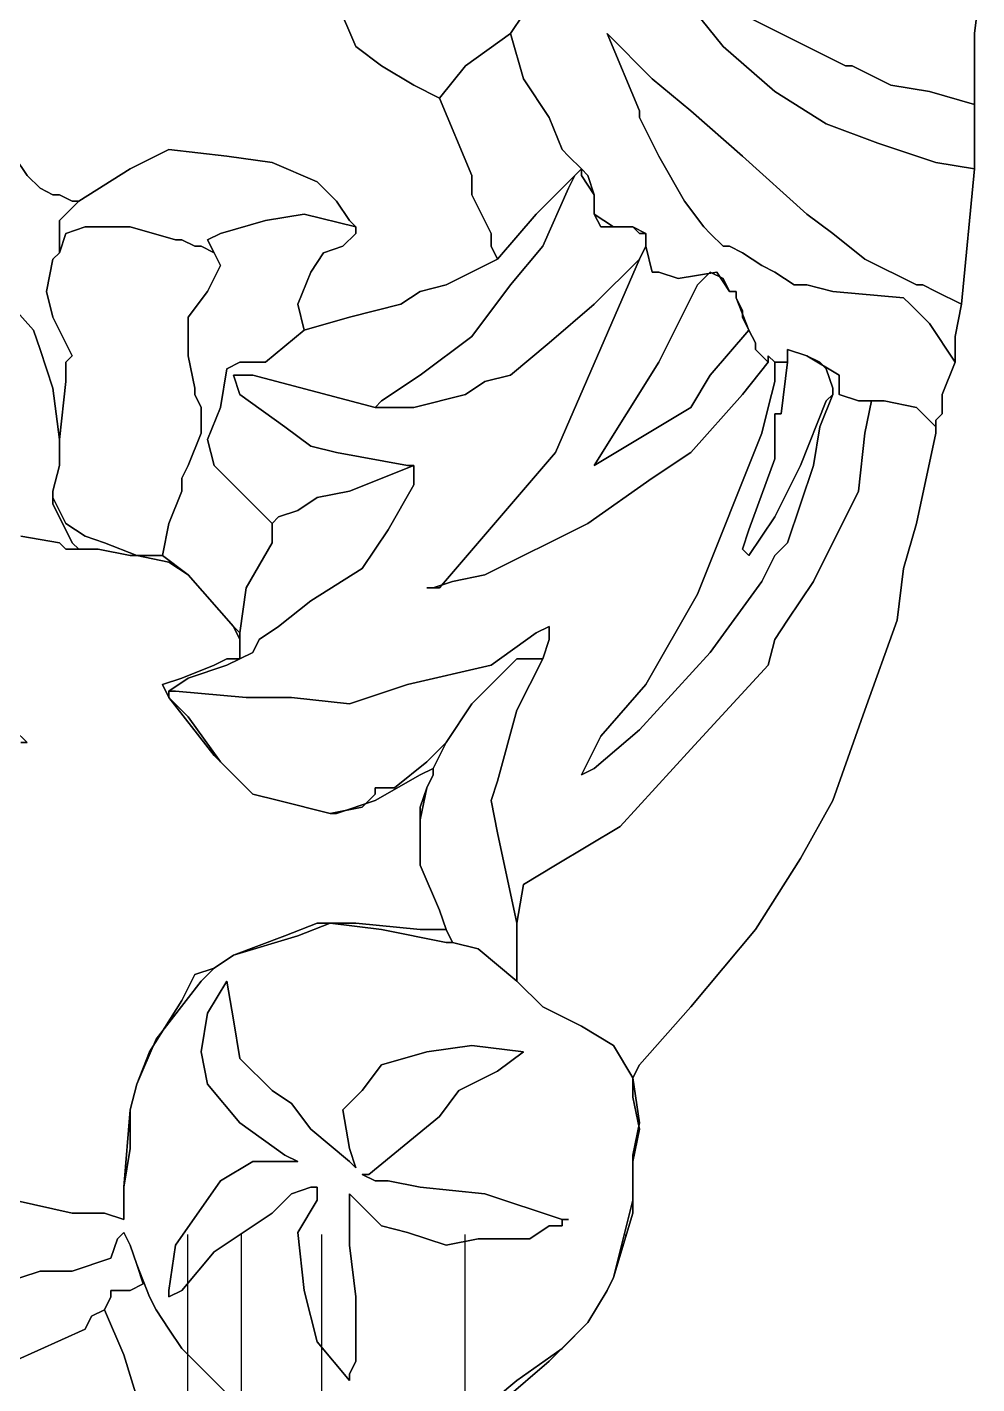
# Model space of a CAD drawing. Header units: millimetres. Extents: x 4238 to 14021, y -44 to 5418.
# Drawn here: x 12920.3 to 12964.3, y 1405.9 to 1468.8 of the extents above; entities that cross this region are included whole.
import ezdxf

# ---------------------------------------------------------------- set-up
doc = ezdxf.new("R2010")
doc.units = ezdxf.units.MM
doc.layers.add('cad-block.com', color=250, linetype='Continuous')

# ---------------------------------------------------------------- blocks, each defined once
blk = doc.blocks.new('Street light 3_side_cad-block.com')
at = {"color": 0}
for p, q in [((0.074, 351.096), (-0.224, 348.707)), ((-0.224, 348.707), (-0.224, 345.423)), ((-0.224, 345.423), (-0.224, 344.528)), ((-0.224, 344.528), (-0.224, 342.438)), ((-0.224, 342.438), (-0.821, 336.168)), ((-0.821, 336.168), (-1.12, 334.675)), ((-1.12, 334.675), (-1.12, 333.481)), ((-1.12, 333.481), (-1.717, 331.989)), ((-1.717, 331.989), (-1.717, 331.093)), ((-1.717, 331.093), (-2.015, 330.794)), ((-2.015, 330.794), (-2.015, 330.496)), ((-2.015, 330.197), (-2.911, 326.017)), ((-2.015, 330.496), (-2.015, 330.197)), ((-2.911, 326.017), (-3.508, 323.928)), ((-3.508, 323.928), (-3.807, 321.539)), ((-3.807, 321.539), (-5.3, 317.36)), ((-5.3, 317.36), (-6.792, 313.18)), ((-6.792, 313.18), (-8.285, 310.493)), ((-8.285, 310.493), (-10.375, 307.209)), ((-10.375, 307.209), (-13.36, 303.626)), ((-13.36, 303.626), (-15.749, 300.939)), ((-15.749, 300.939), (-16.047, 300.342)), ((-16.047, 300.342), (-16.047, 299.446)), ((-16.047, 299.446), (-15.749, 297.954)), ((-15.749, 297.954), (-16.047, 296.461)), ((-16.047, 296.461), (-16.047, 294.073)), ((-16.047, 294.073), (-16.943, 291.087)), ((-16.943, 291.087), (-17.242, 290.49)), ((-17.242, 290.49), (-18.137, 288.997)), ((-18.137, 288.997), (-19.929, 287.206)), ((-19.929, 287.206), (-22.018, 285.415))]:
    blk.add_line(p, q, dxfattribs=at)
for points in [[(-44.708, 343.035), (-44.111, 342.139), (-43.514, 341.542), (-42.917, 341.244), (-42.618, 341.244), (-42.021, 340.945), (-41.723, 340.945), (-39.334, 342.438), (-37.543, 343.333), (-34.856, 343.035), (-32.766, 342.736), (-30.676, 341.841), (-29.781, 340.945), (-29.184, 340.049), (-28.885, 339.751), (-28.885, 339.452), (-29.482, 338.855), (-30.378, 338.557), (-30.975, 337.661), (-31.572, 336.168), (-31.273, 334.974), (-29.184, 335.571), (-26.795, 336.168), (-25.9, 336.765), (-24.705, 337.064), (-22.317, 338.258), (-22.615, 338.855), (-22.615, 339.452), (-23.213, 340.646), (-23.511, 341.244), (-23.511, 341.542), (-23.511, 342.139), (-25.004, 345.722), (-26.198, 346.319), (-27.691, 347.215), (-28.885, 348.11), (-29.781, 350.2)], [(-21.123, 349.603), (-21.72, 348.707), (-21.123, 346.618), (-19.929, 344.826), (-19.331, 343.333), (-19.033, 343.035), (-18.436, 342.438), (-18.137, 342.139), (-17.839, 341.244), (-17.839, 340.348), (-16.943, 339.751), (-16.047, 339.751), (-15.45, 339.452), (-15.45, 338.855), (-15.152, 337.661), (-14.853, 337.661), (-13.957, 337.362), (-12.166, 337.661), (-11.569, 336.765), (-11.271, 336.765), (-11.271, 336.467), (-10.972, 335.87), (-10.972, 335.571), (-10.673, 334.974), (-10.375, 334.377), (-10.375, 334.078), (-9.778, 333.481), (-9.778, 333.78), (-9.479, 333.481), (-8.882, 333.481), (-8.882, 334.078), (-7.986, 333.78), (-6.494, 332.884), (-6.494, 332.287), (-6.494, 331.989), (-5.598, 331.69), (-5.001, 331.69), (-4.404, 331.69), (-2.911, 331.391), (-2.015, 330.496), (-2.015, 330.794), (-1.717, 331.093), (-1.717, 331.989), (-1.12, 333.481), (-2.314, 335.273), (-3.21, 336.168), (-3.508, 336.467), (-6.792, 336.765), (-7.986, 337.064), (-8.584, 337.064), (-9.479, 337.661), (-10.076, 337.96), (-10.972, 338.557), (-11.569, 338.855), (-11.868, 338.855), (-12.465, 339.452), (-12.763, 339.751), (-13.659, 340.945), (-14.853, 343.035), (-15.45, 344.229), (-15.749, 344.826), (-15.749, 345.125), (-17.242, 348.707), (-15.152, 346.618), (-13.36, 345.125), (-10.972, 343.035), (-7.986, 340.348), (-6.792, 339.452), (-5.3, 338.258), (-2.911, 337.064), (-2.613, 337.064), (-2.015, 336.765), (-0.821, 336.168), (-0.224, 342.438), (-2.015, 342.736), (-4.702, 343.632), (-7.091, 344.528), (-9.479, 346.02), (-11.868, 348.11), (-14.256, 351.096)], [(-11.569, 349.902), (-7.986, 348.11), (-6.195, 347.215), (-5.897, 347.215), (-5.3, 346.916), (-4.105, 346.319), (-2.314, 346.02), (-0.224, 345.423), (-0.224, 348.707), (0.074, 351.096)], [(-27.691, 354.081), (-27.691, 354.977), (-27.094, 356.47), (-28.586, 355.574), (-29.482, 352.887), (-29.781, 350.2), (-28.885, 348.11), (-27.691, 347.215), (-26.198, 346.319), (-25.004, 345.722), (-23.81, 347.215), (-21.72, 348.707), (-21.123, 349.603), (-20.824, 349.603), (-24.108, 350.2), (-25.9, 350.797), (-27.392, 352.589), (-27.691, 354.081), (-27.691, 354.081)], [(-28.586, 355.574), (-29.482, 352.887), (-29.781, 350.2), (-28.885, 348.11), (-27.691, 347.215), (-26.198, 346.319), (-25.004, 345.722)], [(-0.224, 345.423), (-2.314, 346.02), (-4.105, 346.319), (-5.3, 346.916), (-5.897, 347.215), (-6.195, 347.215), (-7.986, 348.11), (-11.569, 349.902), (-14.256, 351.693), (-14.555, 351.991), (-14.256, 351.096), (-11.868, 348.11), (-9.479, 346.02), (-7.091, 344.528), (-4.702, 343.632), (-2.015, 342.736), (-0.224, 342.438)], [(-14.256, 351.693), (-14.555, 351.991), (-14.256, 351.096), (-11.868, 348.11), (-9.479, 346.02), (-7.091, 344.528), (-4.702, 343.632), (-2.015, 342.736), (-0.224, 342.438), (-0.224, 344.528), (-0.224, 345.423), (-2.314, 346.02), (-4.105, 346.319), (-5.3, 346.916), (-5.897, 347.215), (-6.195, 347.215), (-7.986, 348.11), (-11.569, 349.902), (-14.256, 351.693), (-14.256, 351.693)], [(0.074, 351.096), (-0.224, 348.707), (-0.224, 345.423)], [(-20.824, 349.603), (-21.123, 349.603), (-21.72, 348.707)], [(-21.72, 348.707), (-23.81, 347.215), (-25.004, 345.722)], [(-25.004, 345.722), (-23.511, 342.139), (-23.511, 341.542), (-23.511, 341.244), (-23.213, 340.646), (-22.615, 339.452), (-22.615, 338.855), (-22.317, 338.258), (-20.526, 340.348), (-18.734, 342.139), (-18.436, 342.438), (-19.033, 343.035), (-19.331, 343.333), (-19.929, 344.826), (-21.123, 346.618), (-21.72, 348.707), (-23.81, 347.215), (-25.004, 345.722), (-25.004, 345.722)], [(-18.436, 342.438), (-19.033, 343.035), (-19.331, 343.333), (-19.929, 344.826), (-21.123, 346.618), (-21.72, 348.707)], [(-0.821, 336.168), (-2.015, 336.765), (-2.613, 337.064), (-2.911, 337.064), (-5.3, 338.258), (-6.792, 339.452), (-7.986, 340.348), (-10.972, 343.035), (-13.36, 345.125), (-15.152, 346.618), (-17.242, 348.707), (-15.749, 345.125), (-15.749, 344.826), (-15.45, 344.229), (-14.853, 343.035), (-13.659, 340.945), (-12.763, 339.751), (-12.465, 339.452), (-11.868, 338.855), (-11.569, 338.855), (-10.972, 338.557), (-10.076, 337.96), (-9.479, 337.661), (-8.584, 337.064), (-7.986, 337.064), (-6.792, 336.765), (-3.508, 336.467), (-3.21, 336.168), (-2.314, 335.273), (-1.12, 333.481)], [(-2.314, 335.273), (-1.12, 333.481), (-1.12, 334.675), (-0.821, 336.168), (-2.015, 336.765), (-2.613, 337.064), (-2.911, 337.064), (-5.3, 338.258), (-6.792, 339.452), (-7.986, 340.348), (-10.972, 343.035), (-13.36, 345.125), (-15.152, 346.618), (-17.242, 348.707), (-15.749, 345.125), (-15.749, 344.826), (-15.45, 344.229), (-14.853, 343.035), (-13.659, 340.945), (-12.763, 339.751), (-12.465, 339.452), (-11.868, 338.855), (-11.569, 338.855), (-10.972, 338.557), (-10.076, 337.96), (-9.479, 337.661), (-8.584, 337.064), (-7.986, 337.064), (-6.792, 336.765), (-3.508, 336.467), (-3.21, 336.168), (-2.314, 335.273), (-2.314, 335.273)], [(-41.723, 340.945), (-42.021, 340.945), (-42.618, 341.244), (-42.917, 341.244), (-43.514, 341.542), (-44.111, 342.139), (-44.708, 343.035), (-46.201, 345.423), (-47.097, 345.722), (-47.694, 344.826), (-48.589, 343.333), (-49.186, 340.348), (-48.589, 339.751)], [(-46.5, 337.96), (-43.813, 334.974), (-43.514, 334.078), (-42.917, 332.287), (-42.618, 329.899), (-42.32, 332.586), (-42.32, 333.481), (-42.021, 333.78), (-42.917, 335.571), (-43.215, 336.765), (-42.917, 338.258), (-42.618, 338.557), (-42.618, 340.049), (-41.723, 340.945), (-42.021, 340.945), (-42.618, 341.244), (-42.917, 341.244), (-43.514, 341.542), (-44.111, 342.139), (-44.708, 343.035)], [(-25.004, 345.722), (-23.511, 342.139), (-23.511, 341.542), (-23.511, 341.244), (-23.213, 340.646), (-22.615, 339.452), (-22.615, 338.855), (-22.317, 338.258)], [(-0.224, 345.423), (-0.224, 344.528), (-0.224, 342.438)], [(-34.856, 343.035), (-37.543, 343.333), (-39.334, 342.438), (-41.723, 340.945), (-42.618, 340.049), (-42.618, 338.557), (-42.32, 339.452), (-41.424, 339.751), (-39.334, 339.751), (-37.244, 339.154), (-36.946, 339.154), (-36.349, 338.855), (-36.05, 338.855), (-35.453, 338.557), (-35.752, 339.154), (-35.155, 339.452), (-33.065, 340.049), (-31.273, 340.348), (-28.885, 339.751), (-29.184, 340.049), (-29.781, 340.945), (-30.676, 341.841), (-32.766, 342.736), (-34.856, 343.035), (-34.856, 343.035)], [(-28.885, 339.751), (-29.184, 340.049), (-29.781, 340.945), (-30.676, 341.841), (-32.766, 342.736), (-34.856, 343.035), (-37.543, 343.333), (-39.334, 342.438), (-41.723, 340.945)], [(-20.227, 338.855), (-19.033, 341.542), (-18.734, 342.139), (-20.526, 340.348), (-22.317, 338.258), (-24.705, 337.064), (-25.9, 336.765), (-26.795, 336.168), (-29.184, 335.571), (-31.273, 334.974), (-33.065, 333.481), (-34.259, 333.481), (-34.856, 333.183), (-35.155, 331.391), (-35.752, 329.899), (-35.453, 328.704), (-34.259, 327.51), (-33.065, 326.316), (-32.766, 326.017), (-32.468, 326.316), (-31.572, 326.615), (-30.676, 327.212), (-29.184, 327.51), (-26.198, 328.704), (-26.497, 328.704), (-29.781, 329.302), (-30.975, 329.6), (-32.169, 330.496), (-34.259, 331.989), (-34.557, 332.884), (-33.662, 332.884), (-27.989, 331.391), (-27.691, 331.69), (-25.9, 332.884), (-23.511, 334.675), (-21.72, 337.064), (-20.227, 338.855), (-20.227, 338.855)], [(-15.45, 339.154), (-15.45, 339.452), (-15.749, 339.452), (-16.047, 339.751), (-17.54, 339.751), (-17.839, 340.348), (-17.839, 341.244), (-18.436, 342.139), (-18.436, 342.438), (-18.734, 342.139), (-19.033, 341.542), (-20.227, 338.855), (-21.72, 337.064), (-23.511, 334.675), (-25.9, 332.884), (-27.691, 331.69), (-27.989, 331.391), (-26.198, 331.391), (-23.81, 331.989), (-22.914, 332.586), (-21.72, 332.884), (-19.929, 334.377), (-17.839, 336.168), (-15.749, 338.258), (-15.45, 338.855), (-15.45, 339.154), (-15.45, 339.154)], [(-18.734, 342.139), (-19.033, 341.542), (-20.227, 338.855), (-21.72, 337.064), (-23.511, 334.675), (-25.9, 332.884), (-27.691, 331.69), (-27.989, 331.391)], [(-22.317, 338.258), (-20.526, 340.348), (-18.734, 342.139)], [(-18.436, 342.438), (-18.734, 342.139)], [(-17.839, 341.244), (-18.137, 342.139), (-18.436, 342.438)], [(-17.839, 341.244), (-18.436, 342.139), (-18.436, 342.438)], [(-18.436, 342.438), (-18.436, 342.139), (-17.839, 341.244), (-18.137, 342.139), (-18.436, 342.438), (-18.436, 342.438)], [(-0.224, 342.438), (-0.821, 336.168)], [(-42.618, 338.557), (-42.618, 340.049), (-41.723, 340.945)], [(-17.839, 340.348), (-17.839, 341.244)], [(-44.41, 325.42), (-42.618, 325.122), (-42.32, 324.823), (-41.723, 324.823), (-42.021, 325.122), (-42.32, 325.719), (-42.917, 326.913), (-42.917, 327.212), (-42.917, 327.51), (-42.618, 328.704), (-42.618, 329.899), (-42.917, 332.287), (-43.514, 334.078), (-43.813, 334.974), (-46.5, 337.96)], [(-29.482, 338.855), (-28.885, 339.452), (-28.885, 339.751), (-31.273, 340.348), (-33.065, 340.049), (-35.155, 339.452), (-35.752, 339.154), (-35.453, 338.557), (-35.155, 337.96), (-35.752, 336.765), (-36.647, 335.571), (-36.647, 333.78), (-36.349, 332.287), (-36.349, 331.989), (-36.05, 331.391), (-36.05, 330.197), (-36.647, 328.704), (-36.946, 328.107), (-36.946, 327.51), (-37.543, 326.017), (-37.842, 324.525), (-36.647, 323.629), (-34.557, 321.241), (-34.259, 320.942), (-33.96, 323.032), (-32.766, 325.122), (-32.766, 325.719), (-32.766, 326.017), (-33.065, 326.316), (-34.259, 327.51), (-35.453, 328.704), (-35.752, 329.899), (-35.155, 331.391), (-34.856, 333.183), (-34.259, 333.481), (-33.065, 333.481), (-31.273, 334.974), (-31.572, 336.168), (-30.975, 337.661), (-30.378, 338.557), (-29.482, 338.855), (-29.482, 338.855)], [(-35.453, 338.557), (-35.752, 339.154), (-35.155, 339.452), (-33.065, 340.049), (-31.273, 340.348), (-28.885, 339.751)], [(-16.047, 339.751), (-17.54, 339.751), (-17.839, 340.348)], [(-16.047, 339.751), (-16.943, 339.751), (-17.839, 340.348)], [(-16.943, 339.751), (-17.839, 340.348), (-17.54, 339.751), (-16.047, 339.751), (-16.943, 339.751), (-16.943, 339.751)], [(-48.589, 339.751), (-47.992, 339.154), (-46.5, 337.96), (-43.813, 334.974), (-43.514, 334.078), (-42.917, 332.287), (-42.618, 329.899)], [(-35.155, 337.96), (-35.453, 338.557), (-36.05, 338.855), (-36.349, 338.855), (-36.946, 339.154), (-37.244, 339.154), (-39.334, 339.751), (-41.424, 339.751), (-42.32, 339.452), (-42.618, 338.557), (-42.917, 338.258), (-43.215, 336.765), (-42.917, 335.571), (-42.021, 333.78), (-42.32, 333.481), (-42.32, 332.586), (-42.618, 329.899), (-42.618, 328.704), (-42.917, 327.51), (-42.917, 327.212), (-42.32, 326.017), (-41.424, 325.42), (-40.529, 325.122), (-39.036, 324.525), (-37.842, 324.525), (-37.543, 326.017), (-36.946, 327.51), (-36.946, 328.107), (-36.647, 328.704), (-36.05, 330.197), (-36.05, 331.391), (-36.349, 331.989), (-36.349, 332.287), (-36.647, 333.78), (-36.647, 335.571), (-35.752, 336.765), (-35.155, 337.96), (-35.155, 337.96)], [(-35.453, 338.557), (-36.05, 338.855), (-36.349, 338.855), (-36.946, 339.154), (-37.244, 339.154), (-39.334, 339.751), (-41.424, 339.751), (-42.32, 339.452), (-42.618, 338.557)], [(-31.273, 334.974), (-31.572, 336.168), (-30.975, 337.661), (-30.378, 338.557), (-29.482, 338.855), (-28.885, 339.452), (-28.885, 339.751)], [(-15.45, 339.452), (-16.047, 339.751)], [(-15.45, 339.452), (-15.749, 339.452), (-16.047, 339.751)], [(-15.749, 339.452), (-15.45, 339.452), (-16.047, 339.751), (-15.749, 339.452), (-15.749, 339.452)], [(-15.45, 338.855), (-15.45, 339.452)], [(-15.45, 338.855), (-15.45, 339.154), (-15.45, 339.452)], [(-15.45, 339.452), (-15.45, 339.154), (-15.45, 338.855), (-15.45, 339.452), (-15.45, 339.452)], [(-15.152, 337.661), (-15.45, 338.855), (-15.749, 338.258), (-19.63, 329.302), (-25.004, 323.032), (-25.601, 323.032), (-25.302, 323.032), (-24.407, 323.331), (-22.914, 323.629), (-18.137, 326.017), (-15.152, 328.107), (-13.36, 329.302), (-10.972, 331.989), (-9.778, 333.481), (-10.375, 334.078), (-10.375, 334.377), (-10.673, 334.974), (-12.465, 332.884), (-13.36, 331.391), (-17.839, 328.704), (-14.853, 333.481), (-13.062, 337.064), (-12.465, 337.661), (-11.868, 337.362), (-11.569, 336.765), (-12.166, 337.661), (-13.957, 337.362), (-14.853, 337.661), (-15.152, 337.661), (-15.152, 337.661)], [(-15.749, 338.258), (-15.45, 338.855)], [(-11.569, 336.765), (-12.166, 337.661), (-13.957, 337.362), (-14.853, 337.661), (-15.152, 337.661), (-15.45, 338.855)], [(-42.618, 338.557), (-42.917, 338.258), (-43.215, 336.765), (-42.917, 335.571), (-42.021, 333.78), (-42.32, 333.481), (-42.32, 332.586), (-42.618, 329.899)], [(-37.842, 324.525), (-37.543, 326.017), (-36.946, 327.51), (-36.946, 328.107), (-36.647, 328.704), (-36.05, 330.197), (-36.05, 331.391), (-36.349, 331.989), (-36.349, 332.287), (-36.647, 333.78), (-36.647, 335.571), (-35.752, 336.765), (-35.155, 337.96), (-35.453, 338.557)], [(-6.494, 332.884), (-7.986, 333.78), (-7.389, 333.481), (-7.091, 333.183), (-6.792, 332.287), (-6.792, 331.989), (-7.389, 330.496), (-7.688, 328.704), (-8.882, 325.122), (-9.479, 324.525), (-10.076, 323.331), (-12.465, 320.046), (-15.749, 316.464), (-17.839, 314.673), (-18.436, 314.374), (-17.54, 316.165), (-15.45, 318.554), (-13.062, 322.733), (-10.076, 330.197), (-9.778, 331.391), (-9.479, 332.586), (-9.479, 333.481), (-9.778, 333.78), (-9.778, 333.481), (-10.972, 331.989), (-13.36, 329.302), (-15.152, 328.107), (-18.137, 326.017), (-22.914, 323.629), (-24.407, 323.331), (-25.302, 323.032), (-25.601, 323.032), (-25.004, 323.032), (-19.63, 329.302), (-15.749, 338.258), (-17.839, 336.168), (-19.929, 334.377), (-21.72, 332.884), (-22.914, 332.586), (-23.81, 331.989), (-26.198, 331.391), (-27.989, 331.391), (-33.662, 332.884), (-34.557, 332.884), (-34.259, 331.989), (-32.169, 330.496), (-30.975, 329.6), (-29.781, 329.302), (-26.497, 328.704), (-26.198, 328.704), (-26.198, 327.809), (-27.392, 325.719), (-28.586, 323.928), (-30.975, 322.435), (-32.468, 321.241), (-33.363, 320.644), (-33.662, 320.046), (-34.259, 319.748), (-34.856, 319.449), (-36.647, 318.852), (-37.543, 318.255), (-37.244, 318.255), (-33.96, 317.957), (-31.871, 317.957), (-29.184, 317.658), (-26.497, 318.554), (-22.615, 319.449), (-20.526, 320.942), (-19.929, 321.241), (-19.929, 320.644), (-20.227, 319.748), (-21.421, 317.36), (-22.317, 314.075), (-22.615, 313.18), (-22.317, 311.687), (-21.421, 307.507), (-21.123, 309.299), (-19.63, 310.194), (-16.644, 311.986), (-13.36, 315.568), (-9.778, 319.449), (-9.479, 320.644), (-8.882, 321.539), (-7.688, 323.331), (-5.598, 327.51), (-5.3, 330.197), (-5.001, 331.69), (-5.598, 331.69), (-6.494, 331.989), (-6.494, 332.287), (-6.494, 332.884), (-6.494, 332.884)], [(-22.317, 338.258), (-24.705, 337.064), (-25.9, 336.765), (-26.795, 336.168), (-29.184, 335.571), (-31.273, 334.974)], [(-27.989, 331.391), (-26.198, 331.391), (-23.81, 331.989), (-22.914, 332.586), (-21.72, 332.884), (-19.929, 334.377), (-17.839, 336.168), (-15.749, 338.258)], [(-9.778, 333.481), (-10.972, 331.989), (-13.36, 329.302), (-15.152, 328.107), (-18.137, 326.017), (-22.914, 323.629), (-24.407, 323.331), (-25.302, 323.032), (-25.601, 323.032), (-25.004, 323.032), (-19.63, 329.302), (-15.749, 338.258)], [(-11.569, 336.765), (-11.868, 337.362), (-12.465, 337.661), (-13.062, 337.064), (-14.853, 333.481), (-17.839, 328.704), (-13.36, 331.391), (-12.465, 332.884), (-10.673, 334.974)], [(-10.673, 334.974), (-11.271, 336.467), (-11.271, 336.765), (-11.569, 336.765), (-11.868, 337.362), (-12.465, 337.661), (-13.062, 337.064), (-14.853, 333.481), (-17.839, 328.704), (-13.36, 331.391), (-12.465, 332.884), (-10.673, 334.974), (-10.673, 334.974)], [(-11.271, 336.765), (-11.569, 336.765)], [(-10.673, 334.974), (-10.972, 335.571), (-10.972, 335.87), (-11.271, 336.467), (-11.271, 336.765)], [(-10.673, 334.974), (-11.271, 336.467), (-11.271, 336.765)], [(-11.271, 336.467), (-10.673, 334.974), (-10.972, 335.571), (-10.972, 335.87), (-11.271, 336.467), (-11.271, 336.765), (-11.271, 336.467), (-11.271, 336.467)], [(-0.821, 336.168), (-1.12, 334.675), (-1.12, 333.481)], [(-32.766, 326.017), (-33.065, 326.316), (-34.259, 327.51), (-35.453, 328.704), (-35.752, 329.899), (-35.155, 331.391), (-34.856, 333.183), (-34.259, 333.481), (-33.065, 333.481), (-31.273, 334.974)], [(-9.778, 333.481), (-10.375, 334.078), (-10.375, 334.377), (-10.673, 334.974)], [(-7.389, 333.481), (-7.986, 333.78), (-8.882, 334.078), (-8.882, 333.481), (-9.181, 331.093), (-9.479, 331.093), (-9.479, 330.794), (-9.479, 330.197), (-9.479, 329.003), (-10.673, 325.719), (-10.972, 324.823), (-10.673, 324.525), (-9.479, 326.316), (-8.285, 328.704), (-7.091, 331.69), (-6.792, 331.989), (-6.792, 332.287), (-7.091, 333.183), (-7.389, 333.481), (-7.389, 333.481)], [(-9.479, 333.481), (-9.778, 333.78), (-9.778, 333.481)], [(-7.986, 333.78), (-8.882, 334.078), (-8.882, 333.481)], [(-6.792, 331.989), (-6.792, 332.287), (-7.091, 333.183), (-7.389, 333.481), (-7.986, 333.78)], [(-5.001, 331.69), (-5.598, 331.69), (-6.494, 331.989), (-6.494, 332.287), (-6.494, 332.884), (-7.986, 333.78)], [(-6.792, 331.989), (-7.389, 330.496), (-7.688, 328.704), (-8.882, 325.122), (-9.479, 324.525), (-10.076, 323.331), (-12.465, 320.046), (-15.749, 316.464), (-17.839, 314.673), (-18.436, 314.374), (-17.54, 316.165), (-15.45, 318.554), (-13.062, 322.733), (-10.076, 330.197), (-9.778, 331.391), (-9.479, 332.586), (-9.479, 333.481)], [(-8.882, 333.481), (-9.479, 333.481), (-9.479, 332.586), (-9.778, 331.391), (-10.076, 330.197), (-13.062, 322.733), (-15.45, 318.554), (-17.54, 316.165), (-18.436, 314.374), (-17.839, 314.673), (-15.749, 316.464), (-12.465, 320.046), (-10.076, 323.331), (-9.479, 324.525), (-8.882, 325.122), (-7.688, 328.704), (-7.389, 330.496), (-6.792, 331.989), (-7.091, 331.69), (-8.285, 328.704), (-9.479, 326.316), (-10.673, 324.525), (-10.972, 324.823), (-10.673, 325.719), (-9.479, 329.003), (-9.479, 330.197), (-9.479, 330.794), (-9.479, 331.093), (-9.181, 331.093), (-8.882, 333.481), (-8.882, 333.481)], [(-8.882, 333.481), (-9.181, 331.093), (-9.479, 331.093), (-9.479, 330.794), (-9.479, 330.197), (-9.479, 329.003), (-10.673, 325.719), (-10.972, 324.823), (-10.673, 324.525), (-9.479, 326.316), (-8.285, 328.704), (-7.091, 331.69), (-6.792, 331.989)], [(-8.882, 333.481), (-9.479, 333.481)], [(-1.12, 333.481), (-1.717, 331.989), (-1.717, 331.093), (-2.015, 330.794), (-2.015, 330.496)], [(-26.198, 328.704), (-26.497, 328.704), (-29.781, 329.302), (-30.975, 329.6), (-32.169, 330.496), (-34.259, 331.989), (-34.557, 332.884), (-33.662, 332.884), (-27.989, 331.391)], [(-21.421, 307.507), (-21.123, 309.299), (-19.63, 310.194), (-16.644, 311.986), (-13.36, 315.568), (-9.778, 319.449), (-9.479, 320.644), (-8.882, 321.539), (-7.688, 323.331), (-5.598, 327.51), (-5.3, 330.197), (-5.001, 331.69)], [(-2.015, 330.197), (-2.015, 330.496), (-2.911, 331.391), (-4.404, 331.69), (-5.001, 331.69), (-5.3, 330.197), (-5.598, 327.51), (-7.688, 323.331), (-8.882, 321.539), (-9.479, 320.644), (-9.778, 319.449), (-13.36, 315.568), (-16.644, 311.986), (-19.63, 310.194), (-21.123, 309.299), (-21.421, 307.507), (-21.421, 304.82), (-20.227, 303.626), (-18.436, 302.731), (-16.943, 301.835), (-16.047, 300.342), (-15.749, 300.939), (-13.36, 303.626), (-10.375, 307.209), (-8.285, 310.493), (-6.792, 313.18), (-5.3, 317.36), (-3.807, 321.539), (-3.508, 323.928), (-2.911, 326.017), (-2.015, 330.197), (-2.015, 330.197)], [(-2.015, 330.496), (-2.911, 331.391), (-4.404, 331.69), (-5.001, 331.69)], [(-2.015, 330.496), (-2.015, 330.197), (-2.911, 326.017), (-3.508, 323.928), (-3.807, 321.539), (-5.3, 317.36), (-6.792, 313.18), (-8.285, 310.493), (-10.375, 307.209), (-13.36, 303.626), (-15.749, 300.939), (-16.047, 300.342)], [(-42.618, 329.899), (-42.618, 328.704), (-42.917, 327.51), (-42.917, 327.212)], [(-34.259, 319.748), (-33.662, 320.046), (-33.363, 320.644), (-32.468, 321.241), (-30.975, 322.435), (-28.586, 323.928), (-27.392, 325.719), (-26.198, 327.809), (-26.198, 328.704)], [(-26.198, 327.809), (-26.198, 328.704), (-29.184, 327.51), (-30.676, 327.212), (-31.572, 326.615), (-32.468, 326.316), (-32.766, 326.017), (-32.766, 325.719), (-32.766, 325.122), (-33.96, 323.032), (-34.259, 320.942), (-34.259, 320.644), (-34.259, 319.748), (-33.662, 320.046), (-33.363, 320.644), (-32.468, 321.241), (-30.975, 322.435), (-28.586, 323.928), (-27.392, 325.719), (-26.198, 327.809), (-26.198, 327.809)], [(-32.766, 326.017), (-32.468, 326.316), (-31.572, 326.615), (-30.676, 327.212), (-29.184, 327.51), (-26.198, 328.704)], [(-42.917, 327.212), (-42.917, 326.913), (-42.32, 325.719), (-42.021, 325.122), (-41.723, 324.823)], [(-42.917, 327.212), (-42.32, 326.017), (-41.424, 325.42), (-40.529, 325.122), (-39.036, 324.525)], [(-42.32, 326.017), (-42.917, 327.212), (-42.917, 326.913), (-42.32, 325.719), (-42.021, 325.122), (-41.723, 324.823), (-41.424, 324.823), (-40.827, 324.823), (-39.334, 324.525), (-39.036, 324.525), (-40.529, 325.122), (-41.424, 325.42), (-42.32, 326.017), (-42.32, 326.017)], [(-34.259, 320.942), (-33.96, 323.032), (-32.766, 325.122), (-32.766, 325.719), (-32.766, 326.017)], [(-44.708, 316.464), (-44.111, 315.867), (-44.41, 315.867)], [(-44.708, 294.67), (-42.021, 294.073), (-40.529, 294.073), (-39.633, 293.774), (-39.633, 295.267), (-39.334, 298.849), (-39.036, 300.044), (-38.439, 301.536), (-36.946, 303.925), (-36.349, 305.119), (-35.453, 305.417), (-34.557, 306.015), (-32.169, 306.91), (-30.676, 307.507), (-28.885, 307.507), (-25.9, 307.209), (-25.302, 307.209), (-24.705, 307.209), (-25.004, 308.104), (-25.9, 310.194), (-25.9, 312.284), (-25.9, 312.881), (-25.601, 313.777), (-25.302, 314.374), (-25.302, 314.673), (-25.9, 314.374), (-27.989, 313.18), (-29.781, 312.583), (-30.079, 312.583), (-32.468, 313.18), (-33.662, 313.478), (-35.453, 315.27), (-37.543, 317.957), (-37.842, 318.554), (-36.946, 318.852), (-35.453, 319.449), (-34.856, 319.748), (-34.259, 319.748), (-34.259, 320.644), (-34.557, 321.241), (-36.647, 323.629), (-37.543, 324.226), (-39.036, 324.525), (-39.334, 324.525), (-40.827, 324.823), (-41.424, 324.823), (-41.723, 324.823), (-42.32, 324.823), (-42.618, 325.122), (-44.41, 325.42)], [(-44.41, 325.42), (-42.618, 325.122), (-42.32, 324.823), (-41.723, 324.823)], [(-41.723, 324.823), (-41.424, 324.823), (-40.827, 324.823), (-39.334, 324.525), (-39.036, 324.525)], [(-39.036, 324.525), (-37.842, 324.525)], [(-39.036, 324.525), (-37.543, 324.226), (-36.647, 323.629)], [(-37.543, 324.226), (-36.647, 323.629), (-37.842, 324.525), (-39.036, 324.525), (-37.543, 324.226), (-37.543, 324.226)], [(-37.842, 324.525), (-36.647, 323.629)], [(-36.647, 323.629), (-34.557, 321.241)], [(-37.543, 318.255), (-37.244, 318.255), (-33.96, 317.957), (-31.871, 317.957), (-29.184, 317.658), (-26.497, 318.554), (-22.615, 319.449), (-20.526, 320.942), (-19.929, 321.241), (-19.929, 320.644), (-20.227, 319.748)], [(-36.647, 317.061), (-35.155, 314.971), (-34.557, 314.374), (-34.259, 314.075), (-33.662, 313.478), (-32.468, 313.18), (-30.079, 312.583), (-28.586, 312.881), (-27.989, 313.478), (-27.989, 313.777), (-27.691, 313.777), (-27.094, 313.777), (-25.601, 314.971), (-24.705, 315.867), (-23.511, 317.658), (-22.317, 318.852), (-21.421, 319.748), (-20.227, 319.748), (-19.929, 320.644), (-19.929, 321.241), (-20.526, 320.942), (-22.615, 319.449), (-26.497, 318.554), (-29.184, 317.658), (-31.871, 317.957), (-33.96, 317.957), (-37.244, 318.255), (-37.543, 318.255), (-37.543, 317.957), (-36.647, 317.061), (-36.647, 317.061)], [(-34.557, 321.241), (-34.259, 320.942)], [(-34.557, 321.241), (-34.259, 320.644)], [(-34.557, 321.241), (-34.259, 320.644), (-34.259, 320.942), (-34.557, 321.241), (-34.557, 321.241)], [(-34.259, 320.644), (-34.259, 320.942)], [(-34.259, 320.644), (-34.259, 319.748)], [(-34.259, 319.748), (-34.856, 319.748), (-35.453, 319.449), (-36.946, 318.852), (-37.842, 318.554), (-37.543, 317.957)], [(-34.259, 319.748), (-34.856, 319.748), (-35.453, 319.449), (-36.946, 318.852), (-37.842, 318.554), (-37.543, 317.957), (-37.543, 318.255), (-36.647, 318.852), (-34.856, 319.449), (-34.259, 319.748), (-34.259, 319.748)], [(-37.543, 318.255), (-36.647, 318.852), (-34.856, 319.449), (-34.259, 319.748)], [(-22.317, 314.075), (-21.421, 317.36), (-20.227, 319.748), (-21.421, 319.748), (-22.317, 318.852), (-23.511, 317.658), (-24.705, 315.867), (-25.302, 314.673), (-25.302, 314.374), (-25.601, 313.777), (-25.9, 312.284), (-25.9, 310.194), (-25.004, 308.104), (-24.705, 307.209), (-24.407, 306.612), (-23.213, 306.313), (-21.421, 304.82), (-21.421, 307.507), (-22.317, 311.687), (-22.615, 313.18), (-22.317, 314.075), (-22.317, 314.075)], [(-20.227, 319.748), (-21.421, 319.748), (-22.317, 318.852), (-23.511, 317.658), (-24.705, 315.867)], [(-20.227, 319.748), (-21.421, 317.36), (-22.317, 314.075), (-22.615, 313.18), (-22.317, 311.687), (-21.421, 307.507)], [(-37.543, 317.957), (-37.543, 318.255)], [(-33.662, 313.478), (-34.259, 314.075), (-34.557, 314.374), (-35.155, 314.971), (-36.647, 317.061), (-37.543, 317.957)], [(-37.543, 317.957), (-35.453, 315.27), (-33.662, 313.478)], [(-37.543, 317.957), (-35.453, 315.27), (-33.662, 313.478), (-34.259, 314.075), (-34.557, 314.374), (-35.155, 314.971), (-36.647, 317.061), (-37.543, 317.957), (-37.543, 317.957)], [(-45.305, 290.789), (-43.514, 291.386), (-42.021, 291.386), (-40.23, 291.983), (-39.931, 292.878), (-39.633, 293.177), (-39.334, 292.58), (-39.036, 291.684), (-38.439, 290.191), (-38.14, 289.594), (-37.543, 288.699), (-36.946, 287.803), (-36.647, 287.504), (-36.05, 286.907), (-34.856, 285.713)], [(-23.213, 284.817), (-21.421, 286.31), (-19.331, 287.803), (-18.137, 288.997), (-17.242, 290.49), (-16.943, 291.087), (-16.047, 294.67), (-16.047, 296.76), (-15.749, 298.252), (-16.047, 300.342), (-16.943, 301.835), (-18.436, 302.731), (-20.227, 303.626), (-21.421, 304.82), (-23.213, 306.313), (-24.407, 306.612), (-24.705, 306.612), (-27.691, 307.209), (-30.079, 307.507), (-31.572, 306.91), (-34.557, 306.015), (-35.453, 305.417), (-36.05, 304.82), (-38.14, 302.133), (-39.036, 300.044), (-39.334, 298.849), (-39.334, 297.058), (-39.633, 295.267), (-39.633, 293.774), (-40.529, 294.073), (-42.021, 294.073), (-44.708, 294.67)], [(-44.41, 315.867), (-44.111, 315.867), (-44.708, 316.464)], [(-44.708, 316.464), (-44.111, 315.867), (-44.41, 315.867)], [(-44.708, 294.67), (-42.021, 294.073), (-40.529, 294.073), (-39.633, 293.774), (-39.633, 295.267)], [(-24.705, 315.867), (-25.601, 314.971), (-27.094, 313.777), (-27.691, 313.777), (-27.989, 313.777), (-27.989, 313.478), (-28.586, 312.881), (-30.079, 312.583)], [(-25.9, 314.374), (-25.302, 314.673), (-24.705, 315.867), (-25.601, 314.971), (-27.094, 313.777), (-27.691, 313.777), (-27.989, 313.777), (-27.989, 313.478), (-28.586, 312.881), (-30.079, 312.583), (-29.781, 312.583), (-27.989, 313.18), (-25.9, 314.374), (-25.9, 314.374)], [(-24.705, 315.867), (-25.302, 314.673)], [(-30.079, 312.583), (-29.781, 312.583), (-27.989, 313.18), (-25.9, 314.374), (-25.302, 314.673)], [(-25.302, 314.673), (-25.302, 314.374), (-25.601, 313.777)], [(-25.601, 313.777), (-25.9, 312.284)], [(-25.601, 313.777), (-25.9, 312.881), (-25.9, 312.284)], [(-25.601, 313.777), (-25.9, 312.881), (-25.9, 312.284), (-25.601, 313.777), (-25.601, 313.777)], [(-33.662, 313.478), (-32.468, 313.18), (-30.079, 312.583)], [(-25.9, 312.284), (-25.9, 310.194), (-25.004, 308.104), (-24.705, 307.209)], [(-34.557, 306.015), (-31.572, 306.91), (-30.079, 307.507), (-27.691, 307.209), (-24.705, 306.612), (-24.407, 306.612)], [(-24.705, 307.209), (-25.302, 307.209), (-25.9, 307.209), (-28.885, 307.507), (-30.676, 307.507), (-32.169, 306.91), (-34.557, 306.015)], [(-32.169, 306.91), (-34.557, 306.015), (-31.572, 306.91), (-30.079, 307.507), (-27.691, 307.209), (-24.705, 306.612), (-24.407, 306.612), (-24.705, 307.209), (-25.302, 307.209), (-25.9, 307.209), (-28.885, 307.507), (-30.676, 307.507), (-32.169, 306.91), (-32.169, 306.91)], [(-21.421, 304.82), (-21.421, 307.507)], [(-24.705, 307.209), (-24.407, 306.612)], [(-24.407, 306.612), (-23.213, 306.313), (-21.421, 304.82)], [(-34.557, 306.015), (-35.453, 305.417)], [(-35.453, 305.417), (-36.349, 305.119), (-36.946, 303.925), (-38.439, 301.536), (-39.036, 300.044)], [(-39.036, 300.044), (-38.14, 302.133), (-36.05, 304.82), (-35.453, 305.417)], [(-36.05, 304.82), (-35.453, 305.417), (-36.349, 305.119), (-36.946, 303.925), (-38.439, 301.536), (-39.036, 300.044), (-38.14, 302.133), (-36.05, 304.82), (-36.05, 304.82)], [(-21.123, 301.536), (-23.511, 301.835), (-25.601, 301.536), (-27.691, 300.939), (-28.586, 299.745), (-29.482, 298.849), (-29.184, 297.058), (-28.885, 296.162), (-29.184, 296.461), (-30.975, 297.954), (-31.871, 299.148), (-32.766, 299.745), (-34.259, 301.238), (-34.557, 303.029), (-34.856, 304.82), (-35.752, 303.328), (-36.05, 301.536), (-35.752, 300.044), (-34.259, 298.252), (-32.169, 296.76), (-31.572, 296.461), (-33.662, 296.461), (-35.155, 295.565), (-37.244, 292.58), (-37.543, 290.49), (-37.543, 290.191), (-36.946, 290.49), (-35.453, 292.281), (-32.766, 294.073), (-31.871, 294.968), (-30.975, 295.267), (-30.676, 295.267), (-30.676, 294.67), (-31.572, 293.177), (-31.273, 290.49), (-30.676, 288.102), (-29.184, 286.31), (-29.184, 286.609), (-28.885, 287.206), (-28.885, 288.699), (-28.885, 290.191), (-29.184, 292.58), (-29.184, 294.073), (-29.184, 294.968), (-28.885, 294.67), (-27.691, 293.475), (-26.497, 293.177), (-24.705, 292.58), (-23.213, 292.878), (-20.824, 292.878), (-19.929, 293.475), (-19.331, 293.475), (-19.331, 293.774), (-19.033, 293.774), (-19.331, 293.774), (-22.914, 294.968), (-25.9, 295.267), (-27.392, 295.565), (-27.989, 295.565), (-28.586, 295.864), (-28.288, 295.864), (-25.004, 298.551), (-24.108, 299.745), (-22.317, 300.641), (-21.123, 301.536)], [(-22.317, 300.641), (-21.123, 301.536), (-23.511, 301.835), (-25.601, 301.536), (-27.691, 300.939), (-28.586, 299.745), (-29.482, 298.849), (-29.184, 297.058), (-28.885, 296.162), (-29.184, 296.461), (-30.975, 297.954), (-31.871, 299.148), (-32.766, 299.745), (-34.259, 301.238), (-34.557, 303.029), (-34.856, 304.82), (-35.752, 303.328), (-36.05, 301.536), (-35.752, 300.044), (-34.259, 298.252), (-32.169, 296.76), (-31.572, 296.461), (-33.662, 296.461), (-35.155, 295.565), (-37.244, 292.58), (-37.543, 290.49), (-37.543, 290.191), (-36.946, 290.49), (-35.453, 292.281), (-32.766, 294.073), (-31.871, 294.968), (-30.975, 295.267), (-30.676, 295.267), (-30.676, 294.67), (-31.572, 293.177), (-31.273, 290.49), (-30.676, 288.102), (-29.184, 286.31), (-29.184, 286.609), (-28.885, 287.206), (-28.885, 288.699), (-28.885, 290.191), (-29.184, 292.58), (-29.184, 294.073), (-29.184, 294.968), (-28.885, 294.67), (-27.691, 293.475), (-26.497, 293.177), (-24.705, 292.58), (-23.213, 292.878), (-20.824, 292.878), (-19.929, 293.475), (-19.331, 293.475), (-19.331, 293.774), (-19.033, 293.774), (-19.331, 293.774), (-22.914, 294.968), (-25.9, 295.267), (-27.392, 295.565), (-27.989, 295.565), (-28.586, 295.864), (-28.288, 295.864), (-25.004, 298.551), (-24.108, 299.745), (-22.317, 300.641), (-22.317, 300.641)], [(-21.123, 301.536), (-22.317, 300.641), (-24.108, 299.745), (-25.004, 298.551), (-28.288, 295.864), (-28.586, 295.864), (-27.989, 295.565), (-27.392, 295.565), (-25.9, 295.267), (-22.914, 294.968), (-19.331, 293.774), (-19.033, 293.774), (-19.331, 293.774), (-19.331, 293.475), (-19.929, 293.475), (-20.824, 292.878), (-23.213, 292.878), (-24.705, 292.58), (-26.497, 293.177), (-27.691, 293.475), (-28.885, 294.67), (-29.184, 294.968), (-29.184, 294.073), (-29.184, 292.58), (-28.885, 290.191), (-28.885, 288.699), (-28.885, 287.206), (-29.184, 286.609), (-29.184, 286.31), (-30.676, 288.102), (-31.273, 290.49), (-31.572, 293.177), (-30.676, 294.67), (-30.676, 295.267), (-30.975, 295.267), (-31.871, 294.968), (-32.766, 294.073), (-35.453, 292.281), (-36.946, 290.49), (-37.543, 290.191), (-37.543, 290.49), (-37.244, 292.58), (-35.155, 295.565), (-33.662, 296.461), (-31.572, 296.461), (-32.169, 296.76), (-34.259, 298.252), (-35.752, 300.044), (-36.05, 301.536), (-35.752, 303.328), (-34.856, 304.82), (-34.557, 303.029), (-34.259, 301.238), (-32.766, 299.745), (-31.871, 299.148), (-30.975, 297.954), (-29.184, 296.461), (-28.885, 296.162), (-29.184, 297.058), (-29.482, 298.849), (-28.586, 299.745), (-27.691, 300.939), (-25.601, 301.536), (-23.511, 301.835), (-21.123, 301.536), (-21.123, 301.536)], [(-21.421, 304.82), (-20.227, 303.626), (-18.436, 302.731), (-16.943, 301.835), (-16.047, 300.342)], [(-39.036, 291.684), (-39.334, 292.58), (-39.633, 293.177), (-39.931, 292.878), (-40.23, 291.983), (-42.021, 291.386), (-43.514, 291.386), (-45.305, 290.789)], [(-49.784, 285.713), (-47.694, 286.31), (-44.708, 287.206), (-41.424, 288.699), (-41.126, 289.296), (-40.529, 289.594), (-40.23, 290.191), (-40.23, 290.49), (-39.931, 290.49), (-39.334, 290.49), (-38.737, 290.789), (-39.036, 291.684), (-39.036, 291.684)], [(-39.036, 291.684), (-39.334, 292.58), (-39.633, 293.177), (-39.931, 292.878), (-40.23, 291.983), (-42.021, 291.386), (-43.514, 291.386), (-45.305, 290.789)], [(-39.036, 300.044), (-39.334, 298.849)], [(-16.047, 300.342), (-16.047, 299.446), (-15.749, 297.954), (-16.047, 296.461), (-16.047, 294.073), (-16.943, 291.087)], [(-16.047, 300.342), (-15.749, 298.252), (-16.047, 296.76), (-16.047, 294.67), (-16.943, 291.087)], [(-16.047, 294.67), (-16.943, 291.087), (-16.047, 294.073), (-16.047, 296.461), (-15.749, 297.954), (-16.047, 299.446), (-16.047, 300.342), (-15.749, 298.252), (-16.047, 296.76), (-16.047, 294.67), (-16.047, 294.67)], [(-39.334, 298.849), (-39.633, 295.267)], [(-39.633, 295.267), (-39.334, 297.058), (-39.334, 298.849)], [(-39.334, 297.058), (-39.334, 298.849), (-39.633, 295.267), (-39.334, 297.058), (-39.334, 297.058)], [(-40.529, 289.594), (-41.126, 289.296), (-41.424, 288.699), (-44.708, 287.206), (-47.694, 286.31), (-49.784, 285.713)], [(-38.439, 283.623), (-39.633, 287.504), (-40.529, 289.594), (-40.529, 289.594)], [(-40.529, 289.594), (-41.126, 289.296), (-41.424, 288.699), (-44.708, 287.206), (-47.694, 286.31), (-49.784, 285.713), (-51.873, 285.713), (-53.665, 286.012), (-57.247, 287.206), (-59.039, 288.699), (-60.233, 289.893), (-61.129, 291.684), (-61.427, 293.177), (-61.726, 294.371)], [(-36.666, 271.182), (-36.666, 293.08)], [(-34.181, 271.348), (-34.181, 293.08)], [(-30.452, 278.026), (-30.452, 293.08)], [(-23.824, 284.809), (-23.824, 293.08)], [(-16.368, 293.004), (-16.368, 293.08)], [(-18.137, 288.997), (-19.331, 287.803), (-21.421, 286.31), (-23.213, 284.817)], [(-34.856, 285.713), (-36.05, 286.907), (-36.647, 287.504), (-36.946, 287.803), (-37.543, 288.699), (-38.14, 289.594), (-38.439, 290.191), (-39.036, 291.684), (-38.737, 290.789), (-39.334, 290.49), (-39.931, 290.49), (-40.23, 290.49), (-40.23, 290.191), (-40.529, 289.594), (-39.633, 287.504), (-38.439, 283.623)], [(-22.018, 285.415), (-19.929, 287.206), (-18.137, 288.997), (-18.137, 288.997)], [(-39.036, 291.684), (-38.737, 290.789), (-39.334, 290.49), (-39.931, 290.49), (-40.23, 290.49), (-40.23, 290.191), (-40.529, 289.594)], [(-18.137, 288.997), (-19.331, 287.803), (-21.421, 286.31), (-23.213, 284.817), (-26.795, 283.623), (-29.184, 283.325), (-30.378, 283.623), (-31.273, 283.623), (-32.468, 284.22), (-33.363, 284.817), (-34.259, 285.415), (-34.856, 285.713), (-36.05, 286.907), (-36.647, 287.504), (-36.946, 287.803), (-37.543, 288.699), (-38.14, 289.594), (-38.439, 290.191), (-39.036, 291.684)], [(-16.943, 291.087), (-17.242, 290.49), (-18.137, 288.997)], [(-43.813, 274.368), (-42.32, 274.965), (-39.633, 276.458), (-39.633, 277.055), (-39.633, 277.354), (-39.334, 277.354), (-38.737, 278.249), (-38.14, 280.339), (-38.439, 283.623), (-39.633, 287.504), (-40.529, 289.594)], [(-18.137, 288.997), (-19.929, 287.206), (-22.018, 285.415), (-23.81, 284.817), (-25.9, 283.623), (-28.885, 282.728), (-29.482, 282.728), (-29.184, 281.832), (-32.169, 272.875), (-33.363, 271.681)]]:
    blk.add_lwpolyline(points, dxfattribs=at)

msp = doc.modelspace()

# ---------------------------------------------------------------- block references
at = {"layer": 'cad-block.com'}
msp.add_blockref('Street light 3_side_cad-block.com', (12964.443, 1119.783), dxfattribs=at)

doc.saveas('drawing.dxf')
